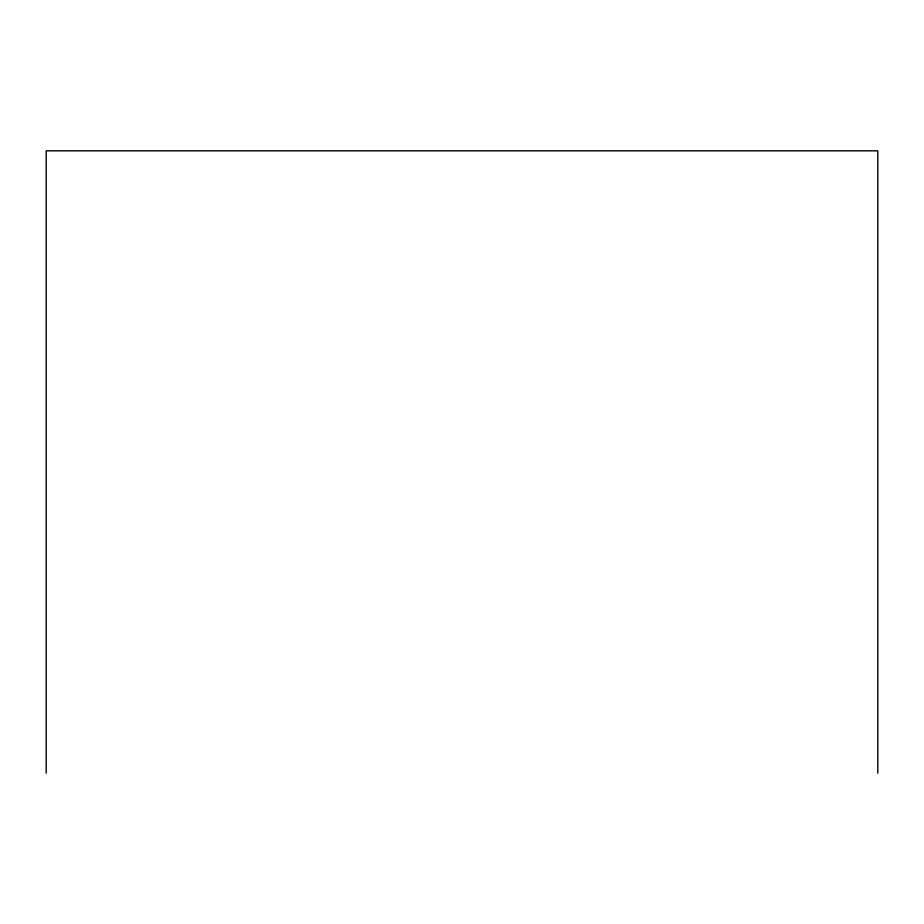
<?xml version="1.0" encoding="UTF-8"?>
<svg xmlns="http://www.w3.org/2000/svg" width="924" height="924" viewBox="0 0 924 924"><rect width="100%" height="100%" fill="white"/><g stroke="black" fill="none" stroke-linecap="round" stroke-linejoin="round"><path stroke-width="1.39" d="M877.8 773.169L877.8 150.831L46.2 150.831L46.2 773.169"/></g></svg>
